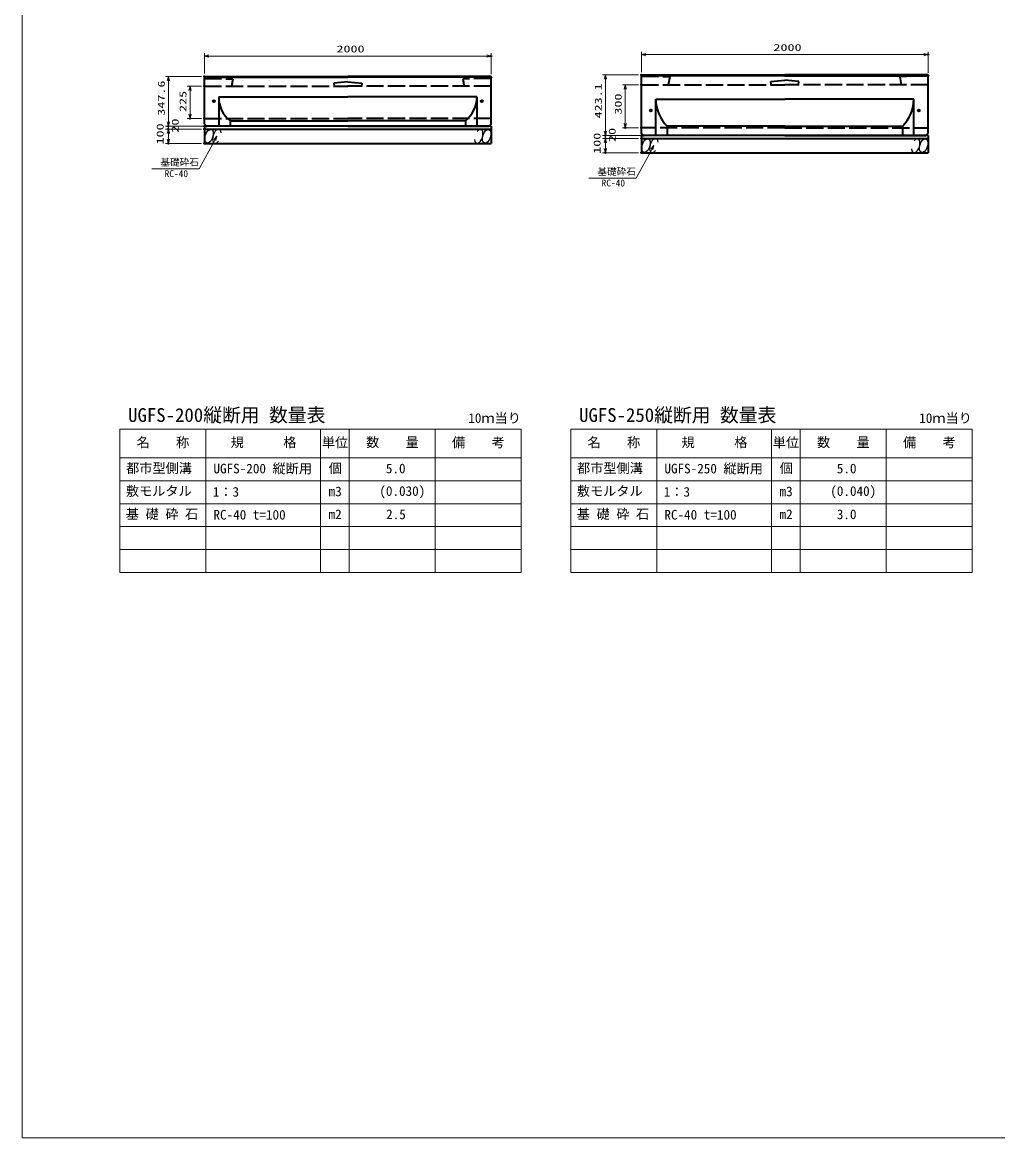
# Model space of a CAD drawing. Units: millimetres on the paper. Extents: x 15 to 1219, y 6 to 859.
# Drawn here: x 15 to 355.2, y 15 to 404.2 of the extents above; entities that cross this region are included whole.
import ezdxf
from ezdxf.enums import TextEntityAlignment as Align

# ---------------------------------------------------------------- set-up
doc = ezdxf.new("R2010")
doc.units = ezdxf.units.MM
doc.header["$PDMODE"] = 32
doc.header["$PDSIZE"] = 0.5
doc.linetypes.add('DASHED', pattern=[7.5, 6, -1.5])
for name, color, linetype, lineweight in [('D-BMK-HTXT', 7, 'Continuous', 13), ('D-STR-DIM（寸法）', 7, 'Continuous', 13), ('D-STR-HTXT(基礎砕石-旗)', 7, 'Continuous', 13), ('D-STR-STRF(グリ)', 7, 'Continuous', 25), ('D-STR（構造物）', 1, 'Continuous', 35)]:
    doc.layers.add(name, color=color, linetype=linetype, lineweight=lineweight)
doc.layers.add('Defpoints_10', color=151, linetype='Continuous')
doc.styles.add('ＭＳ ゴシック', font='')
doc.styles.get('ＭＳ ゴシック').set_extended_font_data('MS Gothic')

# ---------------------------------------------------------------- blocks, each defined once
blk = doc.blocks.new('_Open30')
at = {"color": 7, "linetype": 'Continuous', "lineweight": 13}
for p, q in [((-1, 0.2679), (0, 0)), ((0, 0), (-1, -0.2679)), ((0, 0), (-1, 0))]:
    blk.add_line(p, q, dxfattribs=at)

msp = doc.modelspace()

# ---------------------------------------------------------------- linework, layer by layer
at = {"layer": 'D-BMK-HTXT'}
for p, q in [((49.048, 262.245), (49.048, 212.245)), ((49.048, 262.245), (189.048, 262.245)), ((79.048, 262.245), (79.048, 212.245)), ((119.048, 262.245), (119.048, 212.245)), ((129.048, 262.245), (129.048, 212.245)), ((159.048, 262.245), (159.048, 212.245)), ((189.048, 262.245), (189.048, 212.245)), ((206.342, 262.245), (206.342, 212.245)), ((206.342, 262.245), (346.342, 262.245)), ((236.342, 262.245), (236.342, 212.245)), ((276.342, 262.245), (276.342, 212.245)), ((286.342, 262.245), (286.342, 212.245)), ((316.342, 262.245), (316.342, 212.245)), ((346.342, 262.245), (346.342, 212.245)), ((49.048, 252.245), (189.048, 252.245)), ((206.342, 252.245), (346.342, 252.245)), ((49.048, 244.245), (189.048, 244.245)), ((206.342, 244.245), (346.342, 244.245)), ((49.048, 236.245), (189.048, 236.245)), ((206.342, 236.245), (346.342, 236.245)), ((49.048, 228.245), (189.048, 228.245)), ((206.342, 228.245), (346.342, 228.245)), ((49.048, 220.245), (189.048, 220.245)), ((206.342, 220.245), (346.342, 220.245)), ((49.048, 212.245), (189.048, 212.245)), ((206.342, 212.245), (346.342, 212.245))]:
    msp.add_line(p, q, dxfattribs=at)
at = {"layer": 'D-STR-DIM（寸法）', "color": 2}
for p, q in [((15.033, 858.616), (15.033, 15.002)), ((15.033, 15.002), (1218.639, 15.002))]:
    msp.add_line(p, q, dxfattribs=at)
at = {"layer": 'D-STR-DIM（寸法）'}
for p, q in [((78.564, 386.332), (78.564, 393.461)), ((178.564, 386.082), (178.564, 393.461)), ((230.989, 386.853), (230.989, 393.981)), ((330.989, 386.603), (330.989, 393.981)), ((80.064, 392.461), (177.064, 392.461)), ((232.489, 392.981), (329.489, 392.981)), ((229.989, 385.853), (217.409, 385.853)), ((77.564, 385.332), (64.985, 385.332)), ((65.985, 383.832), (65.985, 369.457)), ((77.564, 381.957), (72.534, 381.957)), ((218.409, 384.353), (218.409, 366.198)), ((229.989, 382.448), (224.332, 382.448)), ((73.534, 380.457), (73.534, 372.207)), ((225.332, 380.948), (225.332, 368.948)), ((65.985, 369.457), (65.985, 370.957)), ((77.564, 370.707), (72.534, 370.707)), ((78.314, 367.957), (64.985, 367.957)), ((77.564, 367.957), (64.985, 367.957)), ((77.564, 366.957), (64.985, 366.957)), ((77.564, 366.957), (64.985, 366.957)), ((65.985, 367.957), (65.985, 366.957)), ((218.409, 366.198), (218.409, 367.698)), ((229.989, 367.448), (224.332, 367.448)), ((65.985, 365.457), (65.985, 363.957)), ((65.985, 365.457), (65.985, 363.457)), ((229.989, 364.698), (217.409, 364.698)), ((230.739, 364.698), (217.409, 364.698)), ((229.989, 363.698), (217.409, 363.698)), ((229.989, 363.698), (217.409, 363.698)), ((218.409, 364.698), (218.409, 363.698)), ((218.409, 362.198), (218.409, 360.698)), ((218.409, 362.198), (218.409, 360.198)), ((77.564, 361.957), (64.985, 361.957)), ((229.989, 358.698), (217.409, 358.698))]:
    msp.add_line(p, q, dxfattribs=at)
at = {"layer": 'D-STR-HTXT(基礎砕石-旗)'}
for points in [[(60.241, 353.145), (76.689, 353.145), (82.161, 363.164)], [(212.666, 349.885), (229.114, 349.885), (234.586, 359.905)]]:
    msp.add_lwpolyline(points, dxfattribs=at)
at = {"layer": 'D-STR-STRF(グリ)'}
for centre, major_axis in [((80.14, 364.481), (0.79, 2.421)), ((176.989, 364.434), (-0.79, -2.421)), ((232.564, 361.221), (0.79, 2.421)), ((329.414, 361.174), (-0.79, -2.421))]:
    msp.add_ellipse(centre, major_axis=major_axis, ratio=0.5139, dxfattribs=at)
for centre, major_axis in [((82.88, 364.481), (0.79, 2.421)), ((174.248, 364.434), (-0.79, -2.421)), ((235.305, 361.221), (0.79, 2.421)), ((326.673, 361.174), (-0.79, -2.421))]:
    msp.add_ellipse(centre, major_axis=major_axis, ratio=0.5139, start_param=5.3575563, end_param=10.3750652, dxfattribs=at)
at = {"layer": 'D-STR（構造物）'}
for p, q in [((230.989, 385.853), (280.989, 385.853)), ((230.989, 365.448), (230.989, 385.853)), ((280.989, 385.603), (230.989, 385.603)), ((230.989, 385.534), (230.989, 385.456)), ((330.989, 385.853), (280.989, 385.853)), ((280.989, 385.603), (330.989, 385.603)), ((330.989, 365.448), (330.989, 385.853)), ((330.989, 385.534), (330.989, 385.456)), ((78.564, 368.707), (78.564, 385.332)), ((78.564, 385.332), (128.564, 385.332)), ((78.564, 385.082), (128.564, 385.082)), ((78.564, 384.661), (78.564, 384.739)), ((78.564, 384.661), (78.564, 384.739)), ((178.564, 385.332), (128.564, 385.332)), ((178.564, 385.082), (128.564, 385.082)), ((178.564, 368.707), (178.564, 385.332)), ((178.564, 384.661), (178.564, 384.739)), ((178.564, 384.661), (178.564, 384.739)), ((83.564, 378.207), (128.564, 378.207)), ((83.564, 378.207), (83.564, 367.957)), ((173.564, 378.207), (128.564, 378.207)), ((173.564, 378.207), (173.564, 367.957)), ((235.989, 377.448), (280.989, 377.448)), ((235.989, 364.698), (235.989, 377.448)), ((325.989, 377.448), (280.989, 377.448)), ((325.989, 364.698), (325.989, 377.448)), ((87.564, 369.871), (87.564, 367.957)), ((87.564, 369.871), (128.564, 369.871)), ((169.564, 369.871), (128.564, 369.871)), ((169.564, 369.871), (169.564, 367.957)), ((78.564, 368.707), (79.314, 367.957)), ((178.564, 367.957), (78.564, 367.957)), ((78.564, 367.957), (78.564, 366.957)), ((78.564, 366.957), (178.564, 366.957)), ((78.564, 366.957), (78.564, 361.957)), ((78.564, 366.957), (178.564, 366.957)), ((128.564, 367.957), (79.314, 367.957)), ((128.564, 367.957), (177.814, 367.957)), ((178.564, 368.707), (177.814, 367.957)), ((178.564, 367.957), (178.564, 366.957)), ((178.564, 366.957), (178.564, 361.957)), ((239.989, 367.957), (239.989, 364.698)), ((280.989, 367.957), (239.989, 367.957)), ((280.989, 367.957), (321.989, 367.957)), ((321.989, 367.957), (321.989, 364.698)), ((231.739, 364.698), (230.989, 365.448)), ((330.989, 364.698), (230.989, 364.698)), ((230.989, 364.698), (230.989, 363.698)), ((230.989, 363.698), (330.989, 363.698)), ((230.989, 363.698), (230.989, 358.698)), ((230.989, 363.698), (330.989, 363.698)), ((280.989, 364.698), (231.739, 364.698)), ((280.989, 364.698), (330.239, 364.698)), ((330.239, 364.698), (330.989, 365.448)), ((330.989, 364.698), (330.989, 363.698)), ((330.989, 363.698), (330.989, 358.698)), ((78.564, 361.957), (178.564, 361.957)), ((230.989, 358.698), (330.989, 358.698))]:
    msp.add_line(p, q, dxfattribs=at)
at = {"layer": 'D-STR（構造物）', "linetype": 'DASHED'}
for p, q in [((230.989, 385.456), (240.905, 385.208)), ((330.989, 385.456), (321.073, 385.208)), ((78.564, 384.661), (88.48, 384.413)), ((78.564, 384.661), (88.48, 384.413)), ((78.564, 381.957), (128.564, 381.957)), ((88.48, 384.413), (87.98, 381.927)), ((128.564, 383.514), (123.725, 383.03)), ((123.725, 383.03), (123.814, 381.927)), ((128.564, 383.514), (133.404, 383.03)), ((178.564, 381.927), (128.564, 381.927)), ((133.404, 383.03), (133.314, 381.927)), ((178.564, 384.661), (168.649, 384.413)), ((178.564, 384.661), (168.649, 384.413)), ((168.649, 384.413), (169.149, 381.927)), ((230.989, 382.448), (280.989, 382.448)), ((240.905, 385.208), (240.349, 382.448)), ((276.15, 383.55), (280.989, 384.034)), ((276.239, 382.448), (276.15, 383.55)), ((285.828, 383.55), (280.989, 384.034)), ((330.989, 382.448), (280.989, 382.448)), ((285.739, 382.448), (285.828, 383.55)), ((321.073, 385.208), (321.629, 382.448)), ((78.564, 370.707), (128.564, 370.707)), ((178.564, 370.707), (128.564, 370.707)), ((280.989, 367.448), (230.989, 367.448)), ((280.989, 367.448), (330.989, 367.448))]:
    msp.add_line(p, q, dxfattribs=at)
at = {"layer": 'D-STR（構造物）'}
for centre, radius in [((81.814, 376.707), 0.35), ((81.814, 376.707), 0.3), ((175.314, 376.707), 0.35), ((175.314, 376.707), 0.3), ((234.239, 373.448), 0.35), ((327.739, 373.448), 0.35)]:
    msp.add_circle(centre, radius, dxfattribs=at)
for centre, radius, start, end in [((93.749, 377.967), 10.188, 178.64604, 232.62006), ((163.379, 377.967), 10.188, 307.37994, 1.35396), ((249.136, 377.401), 13.147, 179.79559, 225.91437), ((312.842, 377.401), 13.147, 314.08563, 0.20441)]:
    msp.add_arc(centre, radius, start, end, dxfattribs=at)
at = {"layer": 'Defpoints_10'}
for p in [(330.989, 392.981), (178.564, 392.461), (78.564, 385.332), (78.564, 385.332), (230.989, 385.853), (230.989, 385.853), (330.989, 385.603), (78.564, 381.957), (178.564, 385.082), (230.989, 382.448), (73.534, 370.707), (78.564, 370.707), (65.985, 367.957), (65.985, 366.957), (78.564, 367.957), (78.564, 366.957), (78.564, 366.957), (79.314, 367.957), (225.332, 367.448), (230.989, 367.448), (65.985, 361.957), (78.564, 361.957), (218.409, 364.698), (218.409, 363.698), (230.989, 364.698), (230.989, 363.698), (230.989, 363.698), (231.739, 364.698), (218.409, 358.698), (230.989, 358.698)]:
    msp.add_point(p, dxfattribs=at)

# ---------------------------------------------------------------- block references
at = {"layer": 'D-STR-DIM（寸法）', "xscale": 1.5, "yscale": 1.5}
for p, rotation in [((230.989, 392.981), 180), ((78.564, 392.461), 180), ((218.409, 385.853), 90), ((65.985, 385.332), 90), ((73.534, 381.957), 90), ((225.332, 382.448), 90), ((73.534, 370.707), 270), ((65.985, 367.957), 270), ((65.985, 367.957), 270), ((65.985, 366.957), 90), ((65.985, 366.957), 90), ((218.409, 364.698), 270), ((218.409, 364.698), 270), ((225.332, 367.448), 270), ((65.985, 361.957), 270), ((218.409, 363.698), 90), ((218.409, 363.698), 90), ((218.409, 358.698), 270)]:
    msp.add_blockref('_Open30', p, dxfattribs=dict(at, rotation=rotation))
for p in [(330.989, 392.981), (178.564, 392.461)]:
    msp.add_blockref('_Open30', p, dxfattribs=at)
at = {"layer": 'D-STR-HTXT(基礎砕石-旗)', "xscale": 1.5, "yscale": 1.5, "rotation": 61.3581}
for p in [(82.88, 364.481), (235.305, 361.221)]:
    msp.add_blockref('_Open30', p, dxfattribs=at)

# ---------------------------------------------------------------- texts
at = {"layer": 'D-BMK-HTXT', "style": 'ＭＳ ゴシック'}
for s, height, p in [('UGFS-200縦断用 数量表', 4.811, (51.938, 263.336)), ('UGFS-250縦断用 数量表', 4.811, (209.231, 263.336)), ('10ｍ当り', 3.367, (170.588, 263.44)), ('10ｍ当り', 3.367, (327.882, 263.44)), ('名\u3000\u3000称', 3.367, (54.884, 254.963)), ('規\u3000\u3000\u3000格', 3.367, (87.688, 254.98)), ('単位', 3.367, (119.507, 254.945)), ('数\u3000\u3000量', 3.367, (134.938, 254.98)), ('備\u3000\u3000考', 3.367, (164.955, 254.94)), ('名\u3000\u3000称', 3.367, (212.178, 254.963)), ('規\u3000\u3000\u3000格', 3.367, (244.982, 254.98)), ('単位', 3.367, (276.801, 254.945)), ('数\u3000\u3000量', 3.367, (292.231, 254.98)), ('備\u3000\u3000考', 3.367, (322.249, 254.94)), ('都市型側溝', 3.367, (51.225, 245.945)), ('UGFS-200 縦断用', 3.367, (81.696, 245.811)), ('個', 3.367, (121.925, 245.927)), ('5.0', 3.367, (141.838, 245.846)), ('都市型側溝', 3.367, (208.519, 245.945)), ('UGFS-250 縦断用', 3.367, (238.99, 245.811)), ('個', 3.367, (279.219, 245.927)), ('5.0', 3.367, (299.131, 245.846)), ('敷モルタル', 3.367, (51.154, 237.989)), ('1：3', 3.367, (81.465, 237.695)), ('m3', 3.367, (121.872, 237.846)), ('(0.030)', 3.367, (139.559, 237.964)), ('敷モルタル', 3.367, (208.448, 237.989)), ('1：3', 3.367, (238.759, 237.695)), ('m3', 3.367, (279.166, 237.846)), ('(0.040)', 3.367, (296.852, 237.964)), ('基 礎 砕 石', 3.367, (51.154, 229.954)), ('RC-40 t=100', 3.367, (81.697, 229.695)), ('m2', 3.367, (121.863, 229.846)), ('2.5', 3.367, (141.928, 229.846)), ('基 礎 砕 石', 3.367, (208.448, 229.954)), ('RC-40 t=100', 3.367, (238.99, 229.695)), ('m2', 3.367, (279.157, 229.846)), ('3.0', 3.367, (299.131, 229.846))]:
    msp.add_text(s, height=height, dxfattribs=at).set_placement(p, align=Align.BOTTOM_LEFT)
at = {"layer": 'D-STR-DIM（寸法）', "style": 'ＭＳ ゴシック', "width": 1.5}
for p in [(124.606, 392.998), (277.031, 393.518)]:
    msp.add_text('2000', height=2.405, dxfattribs=at).set_placement(p, align=Align.BOTTOM_LEFT)
for s, p in [('347.6', (65.447, 371.645)), ('423.1', (217.872, 370.692)), ('225', (72.997, 372.953)), ('300', (224.795, 372.031)), ('20', (70.269, 365.742)), ('100', (65.01, 361.604)), ('20', (222.694, 362.482)), ('100', (217.434, 358.344))]:
    msp.add_text(s, height=2.405, rotation=90, dxfattribs=at).set_placement(p, align=Align.BOTTOM_LEFT)
at = {"layer": 'D-STR-HTXT(基礎砕石-旗)', "style": 'ＭＳ ゴシック'}
for s, p in [('基礎砕石', (63.175, 353.479)), ('RC-40', (64.663, 349.494)), ('基礎砕石', (215.6, 350.219)), ('RC-40', (217.088, 346.234))]:
    msp.add_text(s, height=2.405, dxfattribs=at).set_placement(p, align=Align.BOTTOM_LEFT)

doc.saveas('drawing.dxf')
